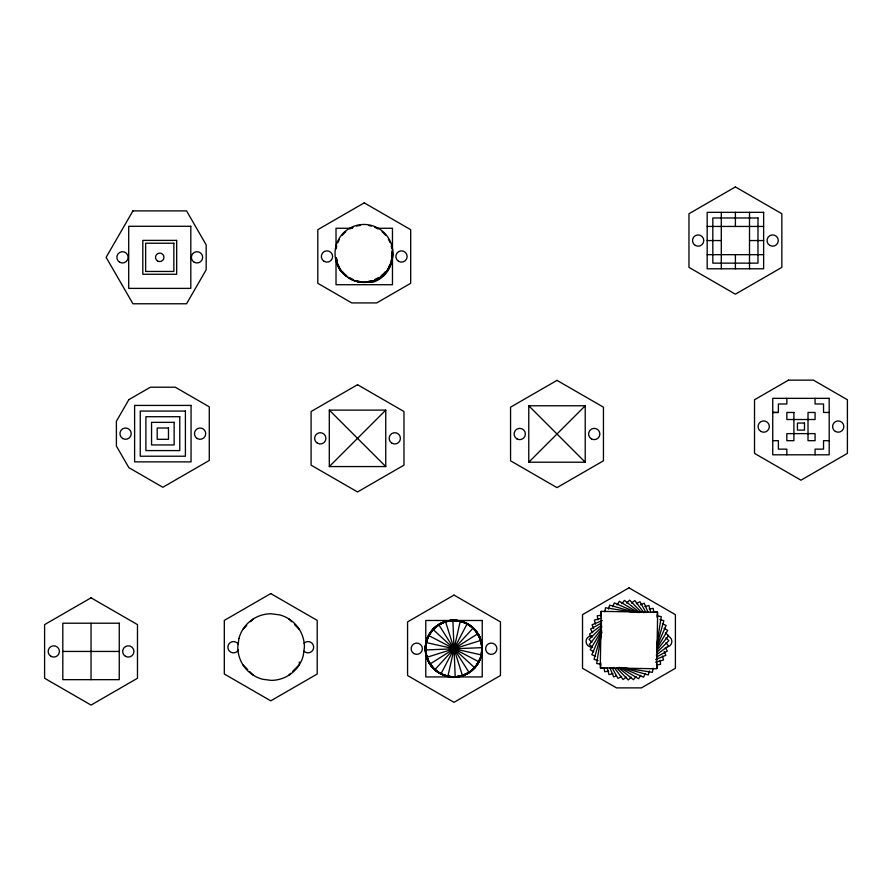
<?xml version="1.0" encoding="UTF-8"?>
<svg xmlns="http://www.w3.org/2000/svg" width="892" height="892" viewBox="0 0 892 892"><rect width="100%" height="100%" fill="white"/><g stroke="black" fill="none" stroke-linecap="round" stroke-linejoin="round"><path stroke-width="1.34" d="M481.424 655.341L482.059 649.354A28.221 28.221 0 0 1 481.357 655.508L480.465 657.805M425.328 648.885L426.164 641.694M601.621 632.238L596.67 663.514L600.751 664.161M604.854 611.845L605.501 607.764L634.056 612.28M653.067 668.264L652.42 672.345L622.504 667.606M656.947 643.812L661.251 616.595L657.181 615.948M447.873 676.337L460.227 621.256M480.309 658.898L481.189 655.319M481.111 655.542L482.003 651.963M426.432 641.616L427.357 638.048M425.562 644.983L426.499 641.415M601.654 632.907L594.05 659.4L598.019 660.548M608.478 609.113L609.615 605.144L634.825 612.369M649.454 670.996L648.317 674.965L623.095 667.729M657.014 644.637L663.871 620.698L659.902 619.561M478.748 662.277L480.086 658.842M427.547 638.215L428.918 634.792M426.298 641.281L427.703 637.869M601.754 631.848L591.831 654.683L595.611 656.334M612.692 606.705L614.332 602.914L635.951 612.313M645.239 673.404L643.589 677.195L621.969 667.796M656.702 647.046L666.101 625.426L662.31 623.776M440.96 673.794L467.14 623.798M476.785 665.376L478.547 662.143M478.458 662.288L480.219 659.054M429.13 634.881L430.936 631.67M427.502 637.758L429.331 634.569M601.687 630.644L590.236 649.711L593.771 651.84M617.175 604.865L619.304 601.319L638.193 612.67M640.746 675.244L638.616 678.779L619.55 667.327M656.913 648.328L667.695 630.399L664.15 628.269M474.377 668.275L478.636 662.422M431.148 631.781L433.345 628.827M429.141 634.424L431.382 631.491M601.498 629.239L589.3 644.57L592.533 647.146M621.869 603.628L624.445 600.394L639.776 612.592M636.052 676.482L633.487 679.715L618.145 667.517M656.623 650.625L668.621 635.539L665.387 632.963M434.928 669.558L473.173 628.035M474.053 668.253L476.607 665.588M471.545 670.873L474.109 668.219M431.182 631.38L436.266 626.217M329.304 466.561L385.757 410.119L329.304 410.119L329.304 466.561L385.757 466.561L385.757 410.119M242.88 629.429L246.727 625.571M250.574 621.724L253.462 618.836M288.74 675.289L290.669 673.36M292.587 671.442L299.322 664.707L299.322 661.987M528.766 462.212L585.219 405.771L528.766 405.771L528.766 462.212L585.219 462.212L585.219 405.771M601.933 626.92L589.054 639.352L591.92 642.329M626.686 603.014L629.663 600.149L641.136 612.035M631.235 677.095L628.269 679.96L616.785 668.075M656.991 652.23L668.877 640.746L666.001 637.78M471.467 670.639L468.601 672.947A28.221 28.221 0 0 1 463.026 675.545M471.288 670.762L474.165 668.465M433.668 628.537L439.388 624.099M601.665 625.147L589.489 634.156L591.942 637.479M631.547 603.037L634.859 600.572L643.868 612.748M626.385 677.073L623.062 679.526L614.053 667.361M656.267 654.962L668.442 645.953L665.978 642.63M430.212 663.904L477.889 633.688M465.301 674.675L468.445 672.758M468.244 672.858L471.4 670.962M439.533 624.288L442.722 622.438M436.556 626.017L439.756 624.177M601.431 623.04L590.593 629.05L592.6 632.662M636.353 603.683L639.965 601.687L645.975 612.525M621.579 676.415L617.966 678.422L611.957 667.584M656.49 657.058L667.327 651.06L665.332 647.447M461.811 675.958L465.178 674.475M464.966 674.542L468.345 673.07M442.845 622.638L446.234 621.222M439.566 624.032L442.956 622.605M602.267 620.564L592.087 624.779L593.671 628.592M640.423 604.754L644.236 603.182L647.927 612.079M616.227 675.88L613.685 676.928L610.005 668.03M655.665 659.545L665.845 655.33L664.261 651.517M427.112 657.214L480.989 640.378L477.967 633.654L473.351 628.057M458.12 676.783L461.666 675.757M462.714 675.434L465.078 674.742M447.472 621.122L449.836 620.475M442.9 622.382L446.457 621.423M601.041 618.312L594.395 620.096L595.466 624.088M644.927 606.56L648.919 605.49L650.703 612.135M612.994 673.549L609.002 674.62L607.229 667.974M655.553 662.154L663.525 660.013L662.466 656.021M457.886 676.56L461.532 676.013M454.363 677.117L458.009 676.56M446.424 621.189L453.593 620.208M601.386 615.212L597.294 615.759L597.841 619.851M649.164 608.924L653.267 608.389L653.803 612.481M608.757 671.185L604.664 671.721L604.129 667.629M656.534 664.897L660.626 664.35L660.091 660.258M425.852 649.956L482.249 647.637M450.65 676.95L454.329 676.872M454.095 676.861L457.774 676.805M450.114 620.464L452.578 620.464M707.178 226.445L763.63 226.445M352.541 228.263L336.016 228.263L336.016 248.913M377.316 228.263L392.469 228.263L392.469 284.715L336.016 284.715L336.016 258.557M707.178 240.561L721.293 240.561M749.514 240.561L763.63 240.561M707.178 254.677L763.63 254.677M829.181 412.461L823.539 412.461L823.539 403.987L815.076 403.987L815.076 398.345M772.74 440.681L778.382 440.681L778.382 449.144L786.844 449.144L786.844 454.797M829.181 440.681L823.539 440.681L823.539 449.144L815.076 449.144L815.076 454.797M653.056 611.834L657.192 611.834L657.192 617.342M62.819 651.439L119.26 651.439M604.865 668.275L600.74 668.275L600.74 662.767M778.382 412.461L772.74 412.461L778.382 412.461L778.382 403.987L786.844 403.987L786.844 398.345M446.981 676.303L454.184 677.095M457.317 620.665L460.963 621.133M453.883 620.23L457.529 620.709M426.51 642.619L481.591 654.973M443.48 675.199L447.059 676.08M446.892 676.013L450.471 676.905M460.941 621.367L464.498 622.315M457.585 620.486L459.96 621.122M460.45 621.022L463.896 622.326M440.057 673.605L442.343 674.497M443.38 674.887L446.814 676.236A28.221 28.221 0 0 0 470.34 626.117M464.442 622.538L467.843 623.943M429.052 635.706L479.049 661.886M464.108 622.17L467.341 623.932M440.046 673.326L436.835 671.531A28.221 28.221 0 0 1 430.58 632.484A28.221 28.221 0 0 1 469.437 625.482M439.923 673.237L443.134 675.032M467.798 624.177L470.998 626.017M467.375 623.686L470.363 625.838M434.07 669.212L437.035 671.397M436.79 671.197L439.745 673.393M470.909 626.251L473.842 628.492M433.289 629.674L474.812 667.918M473.206 628.202L470.519 625.671A28.221 28.221 0 0 0 426.488 641.995A28.221 28.221 0 0 0 458.466 676.348A28.221 28.221 0 0 0 477.967 633.654M431.561 666.469L434.214 669.022M433.991 668.788L436.634 671.353M528.766 405.771L585.219 462.212M329.304 410.119L385.757 466.561M473.697 628.682L476.295 631.291M288.74 618.836L291.628 621.724M294.516 624.612L299.322 629.429M242.88 664.707L247.686 669.513M249.615 671.442L253.462 675.289M429.42 663.414L430.959 665.332M431.538 666.034L433.813 668.922M438.942 624.957L469.159 672.635M477.844 633.9L479.773 637.044M475.96 630.9L477.878 634.045M429.487 663.024L431.371 666.19M427.647 659.98L429.531 663.135M478.112 633.989L479.606 637.367M426.376 656.423L429.253 663.079M445.632 621.858L462.469 675.735M480.81 640.523L481.87 644.046M479.818 637.301L480.855 640.835M425.607 652.777L426.599 656.334M426.554 656.099L427.536 659.645M481.613 644.124L482.003 646.555M481.078 640.802L481.647 644.437M425.306 649.075L426.354 656.244M336.507 257.978L336.797 260.486M336.317 258.401L336.763 262.159L340.777 271.012A28.221 28.221 0 0 1 337.098 262.995M452.891 620.598L455.21 676.995M481.87 644.381L481.925 646.834M482.003 649.164L482.059 651.628M425.495 645.407L425.54 649.086M425.551 648.919L425.595 652.598M749.514 212.341L749.514 268.782M735.398 212.341L735.398 226.445M735.398 254.677L735.398 268.782M721.293 212.341L721.293 268.782M657.192 664.15L657.192 668.275M600.74 611.834L600.74 615.959M91.04 623.218L91.04 679.659M591.708 647.113A5.642 5.642 0 0 1 586.066 641.459A5.642 5.642 0 0 1 591.708 635.818M667.684 636.007A5.642 5.642 0 0 1 667.684 646.923M392.357 252.704A28.221 28.221 0 0 1 371.897 282.53M336.518 260.542A28.221 28.221 0 0 1 336.161 258.011M392.268 253.183A28.221 28.221 0 0 1 371.719 281.738M339.93 269.172A28.221 28.221 0 0 1 336.908 262.203M336.596 260.999A28.221 28.221 0 0 1 336.128 258.502M392.268 250.54A28.221 28.221 0 0 1 348.103 277.345M346.141 275.84A28.221 28.221 0 0 1 339.841 268.336M391.744 258.29A28.221 28.221 0 0 1 391.209 260.687M390.027 264.188A28.221 28.221 0 0 1 388.399 267.5M385.567 271.536A28.221 28.221 0 0 1 381.129 275.773M378.063 277.825A28.221 28.221 0 0 1 374.752 279.464M371.262 280.645A28.221 28.221 0 0 1 368.864 281.181M359.041 281.181A28.221 28.221 0 0 1 356.644 280.645M353.154 279.464A28.221 28.221 0 0 1 349.842 277.825M346.765 275.773A28.221 28.221 0 0 1 342.338 271.536M339.506 267.5A28.221 28.221 0 0 1 337.878 264.188M336.685 260.687A28.221 28.221 0 0 1 336.161 258.29M336.161 248.478A28.221 28.221 0 0 1 336.685 246.08M337.878 242.579A28.221 28.221 0 0 1 339.506 239.268M342.338 235.243A28.221 28.221 0 0 1 345.806 231.764M349.842 228.943A28.221 28.221 0 0 1 353.154 227.304M356.644 226.122A28.221 28.221 0 0 1 360.268 225.397M368.864 225.587A28.221 28.221 0 0 1 371.262 226.122M374.752 227.304A28.221 28.221 0 0 1 378.063 228.943M382.099 231.764A28.221 28.221 0 0 1 385.567 235.243M388.399 239.268A28.221 28.221 0 0 1 390.027 242.579M391.209 246.08A28.221 28.221 0 0 1 391.744 248.478M391.923 258.156A28.221 28.221 0 0 1 391.477 260.676M390.395 264.311A28.221 28.221 0 0 1 371.563 281.694M340.443 270.176A28.221 28.221 0 0 1 335.983 258.446M392.257 251.722A28.221 28.221 0 0 1 347.958 277.289M345.985 275.784A28.221 28.221 0 0 1 341.748 271.358M336.585 260.286A28.221 28.221 0 0 1 336.15 257.855M429.487 662.656A28.221 28.221 0 0 1 441.529 623.073A28.221 28.221 0 0 1 480.097 638.003A28.221 28.221 0 0 1 462.357 675.378M461.275 675.69A28.221 28.221 0 0 1 457.563 676.437M450.293 676.448A28.221 28.221 0 0 1 446.58 675.712M445.498 675.4A28.221 28.221 0 0 1 437.671 671.564M436.779 670.907A28.221 28.221 0 0 1 430.814 664.718M450.204 676.571A28.221 28.221 0 0 1 425.584 644.715A28.221 28.221 0 0 1 457.875 620.654A28.221 28.221 0 0 1 481.357 653.357M479.684 659.21A28.221 28.221 0 0 1 470.809 670.873M469.014 672.155A28.221 28.221 0 0 1 462.123 675.434M461.186 675.712A28.221 28.221 0 0 1 457.384 676.504M479.74 659.132A28.221 28.221 0 0 1 432.687 667.74A28.221 28.221 0 0 1 445.476 621.646A28.221 28.221 0 0 1 481.379 653.267M470.552 626.095A28.221 28.221 0 0 1 465.613 674.542A28.221 28.221 0 0 1 425.752 646.566A28.221 28.221 0 0 1 469.638 625.448M461.855 675.913A28.221 28.221 0 0 1 429.175 635.271M429.788 634.212A28.221 28.221 0 0 1 459.425 621.144M460.618 621.412A28.221 28.221 0 0 1 482.093 646.968A28.221 28.221 0 0 0 438.596 625.125A28.221 28.221 0 0 0 440.849 673.806A28.221 28.221 0 0 0 482.159 647.971M238.398 650.034A5.642 5.642 0 0 1 229.88 651.539A5.642 5.642 0 0 1 229.88 642.887A5.642 5.642 0 0 1 238.398 644.392M304.027 643.221A5.642 5.642 0 0 1 312.01 643.221A5.642 5.642 0 0 1 312.01 651.205A5.642 5.642 0 0 1 304.027 651.205M601.241 611.343L600.249 667.785L656.69 668.766L657.672 612.325L601.241 611.343M238.933 638.449L237.796 647.068A33.305 33.305 0 0 0 262.482 679.236L271.101 680.373A33.305 33.305 0 0 0 303.269 655.687L304.406 647.068A33.305 33.305 0 0 0 279.72 614.9L271.101 613.763A33.305 33.305 0 0 0 238.933 638.449M132.941 210.891L106.126 257.331L132.941 303.771L186.562 303.771L206.175 269.797L206.175 244.865L186.562 210.891L132.941 210.891M128.861 399.638L116.395 421.236L116.395 446.067L128.861 467.664L162.835 487.277L209.274 460.462L209.274 406.841L175.3 387.217L150.369 387.217L128.861 399.638M364.237 202.863L317.797 229.679L317.797 283.299L351.771 302.923L376.703 302.923L410.677 283.299L410.677 229.679L364.237 202.863M357.536 384.708L311.096 411.524L311.096 465.156L357.536 491.96L403.976 465.156L403.976 411.524L357.536 384.708M735.398 186.93L688.958 213.745L688.958 267.377L735.398 294.182L781.849 267.377L781.849 213.745L735.398 186.93M91.04 597.818L44.6 624.623L44.6 678.254L91.04 705.07L137.48 678.254L137.48 624.623L91.04 597.818M556.998 380.371L510.558 407.176L510.558 460.807L556.998 487.623L603.438 460.807L603.438 407.176L556.998 380.371M270.755 593.581L224.316 620.397L224.316 674.018L270.755 700.833L317.206 674.018L317.206 620.397L270.755 593.581M788.495 380.137L754.521 399.761L754.521 453.381L800.96 480.197L847.4 453.381L847.4 399.761L813.426 380.137L788.495 380.137M454.006 595.087L407.566 621.902L407.566 675.523L454.006 702.338L500.457 675.523L500.457 621.902L454.006 595.087M628.96 587.839L582.521 614.655L582.521 668.275L616.495 687.888L641.426 687.888L675.4 668.275L675.4 614.655L628.96 587.839M763.63 212.341L707.178 212.341L707.178 268.782L763.63 268.782L763.63 212.341M757.977 217.982L712.819 217.982L712.819 263.14L757.977 263.14L757.977 217.982M190.799 226.289L128.704 226.289L128.704 288.384L190.799 288.384L190.799 226.289M176.683 240.394L142.82 240.394L142.82 274.268L176.683 274.268L176.683 240.394M173.862 243.226L145.641 243.226L145.641 271.447L173.862 271.447L173.862 243.226M829.181 398.345L772.74 398.345L772.74 454.797L829.181 454.797L829.181 398.345M191.055 405.425L134.614 405.425L134.614 461.878L191.055 461.878L191.055 405.425M185.413 411.067L140.256 411.067L140.256 456.225L185.413 456.225L185.413 411.067M793.902 412.461L786.844 412.461L786.844 419.519L815.076 419.519L815.076 412.461L808.018 412.461L808.018 440.681L815.076 440.681L815.076 433.623L786.844 433.623L786.844 440.681L793.902 440.681L793.902 412.461M179.771 416.72L145.898 416.72L145.898 450.583L179.771 450.583L179.771 416.72M174.13 422.362L151.551 422.362L151.551 444.941L174.13 444.941L174.13 422.362M804.484 423.042L797.426 423.042L797.426 430.1L804.484 430.1L804.484 423.042M168.476 428.004L157.193 428.004L157.193 439.299L168.476 439.299L168.476 428.004M482.238 620.486L425.785 620.486L425.785 676.939L482.238 676.939L482.238 620.486M119.26 623.218L62.819 623.218L62.819 679.659L119.26 679.659L119.26 623.218M122.761 438.541A5.642 5.642 0 0 0 131.224 433.646A5.642 5.642 0 0 0 122.761 428.762A5.642 5.642 0 0 0 122.761 438.541M197.266 438.541A5.642 5.642 0 0 0 205.74 433.646A5.642 5.642 0 0 0 197.266 428.762A5.642 5.642 0 0 0 197.266 438.541M760.876 431.46A5.642 5.642 0 0 0 769.35 426.566A5.642 5.642 0 0 0 760.876 421.682A5.642 5.642 0 0 0 760.876 431.46M835.391 431.46A5.642 5.642 0 0 0 843.854 426.566A5.642 5.642 0 0 0 835.391 421.682A5.642 5.642 0 0 0 835.391 431.46M157.628 260.999A4.237 4.237 0 0 0 163.983 257.331A4.237 4.237 0 0 0 157.628 253.662A4.237 4.237 0 0 0 157.628 260.999M119.673 262.226A5.642 5.642 0 0 0 128.136 257.331A5.642 5.642 0 0 0 119.673 252.447A5.642 5.642 0 0 0 119.673 262.226M194.188 262.226A5.642 5.642 0 0 0 202.651 257.331A5.642 5.642 0 0 0 194.188 252.447A5.642 5.642 0 0 0 194.188 262.226M317.452 443.224A5.642 5.642 0 0 0 325.926 438.34A5.642 5.642 0 0 0 317.452 433.445A5.642 5.642 0 0 0 317.452 443.224M391.967 443.224A5.642 5.642 0 0 0 400.43 438.34A5.642 5.642 0 0 0 391.967 433.445A5.642 5.642 0 0 0 391.967 443.224M695.325 245.445A5.642 5.642 0 0 0 703.788 240.561A5.642 5.642 0 0 0 695.325 235.666A5.642 5.642 0 0 0 695.325 245.445M769.841 245.445A5.642 5.642 0 0 0 778.303 240.561A5.642 5.642 0 0 0 769.841 235.666A5.642 5.642 0 0 0 769.841 245.445M349.486 278.438A28.934 28.934 0 0 0 392.881 253.384A28.934 28.934 0 0 0 349.486 228.33A28.934 28.934 0 0 0 349.486 278.438M324.164 261.378A5.642 5.642 0 0 0 332.627 256.495A5.642 5.642 0 0 0 324.164 251.6A5.642 5.642 0 0 0 324.164 261.378M398.679 261.378A5.642 5.642 0 0 0 407.142 256.495A5.642 5.642 0 0 0 398.679 251.6A5.642 5.642 0 0 0 398.679 261.378M516.914 438.886A5.642 5.642 0 0 0 525.388 433.991A5.642 5.642 0 0 0 516.914 429.108A5.642 5.642 0 0 0 516.914 438.886M591.429 438.886A5.642 5.642 0 0 0 599.892 433.991A5.642 5.642 0 0 0 591.429 429.108A5.642 5.642 0 0 0 591.429 438.886M413.933 653.602A5.642 5.642 0 0 0 422.395 648.707A5.642 5.642 0 0 0 413.933 643.823A5.642 5.642 0 0 0 413.933 653.602M488.448 653.602A5.642 5.642 0 0 0 496.911 648.707A5.642 5.642 0 0 0 488.448 643.823A5.642 5.642 0 0 0 488.448 653.602M50.967 656.334A5.642 5.642 0 0 0 59.429 651.439A5.642 5.642 0 0 0 50.967 646.555A5.642 5.642 0 0 0 50.967 656.334M125.471 656.334A5.642 5.642 0 0 0 133.945 651.439A5.642 5.642 0 0 0 125.471 646.555A5.642 5.642 0 0 0 125.471 656.334"/></g></svg>
